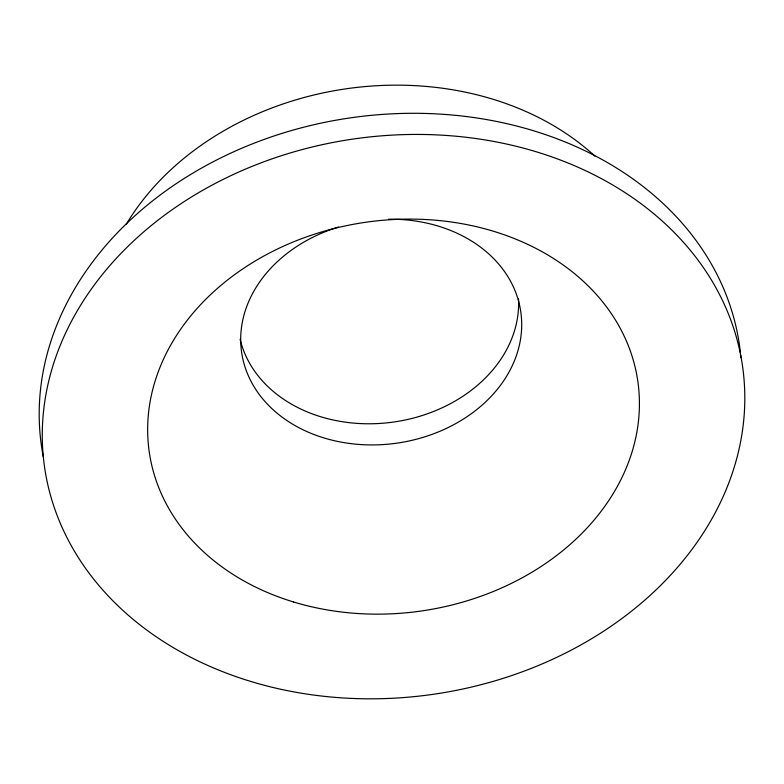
<?xml version="1.0" encoding="UTF-8"?>
<svg xmlns="http://www.w3.org/2000/svg" width="784" height="784" viewBox="0 0 784 784"><rect width="100%" height="100%" fill="white"/><g stroke="black" fill="none" stroke-linecap="round" stroke-linejoin="round"><path stroke-width="1.18" d="M740.655 355.074A352.614 280.496 -8.3 0 1 740.87 357.416M43.306 456.807A352.614 280.496 -8.3 0 1 348.498 118.139A352.614 280.496 -8.3 0 1 740.419 352.731M126.371 224.116A282.093 224.4 -8.3 0 1 594.87 156.085M388.511 219.187A141.042 112.2 -8.3 0 1 507.405 374.889A141.042 112.2 -8.3 0 1 274.87 411.296A141.042 112.2 -8.3 0 1 338.443 227.017M518.498 298.733A141.042 112.2 -8.3 0 1 394.313 421.929A141.042 112.2 -8.3 0 1 240.11 339.345M235.494 676.445A352.614 280.496 -8.3 0 0 744.241 382.073A352.614 280.496 -8.3 0 0 200.89 191.355A352.614 280.496 -8.3 0 0 235.494 676.445M293.608 601.994A246.833 196.343 -8.3 0 0 638.068 383.033A246.833 196.343 -8.3 0 0 248.949 264.845A246.833 196.343 -8.3 0 0 293.608 601.994"/></g></svg>
